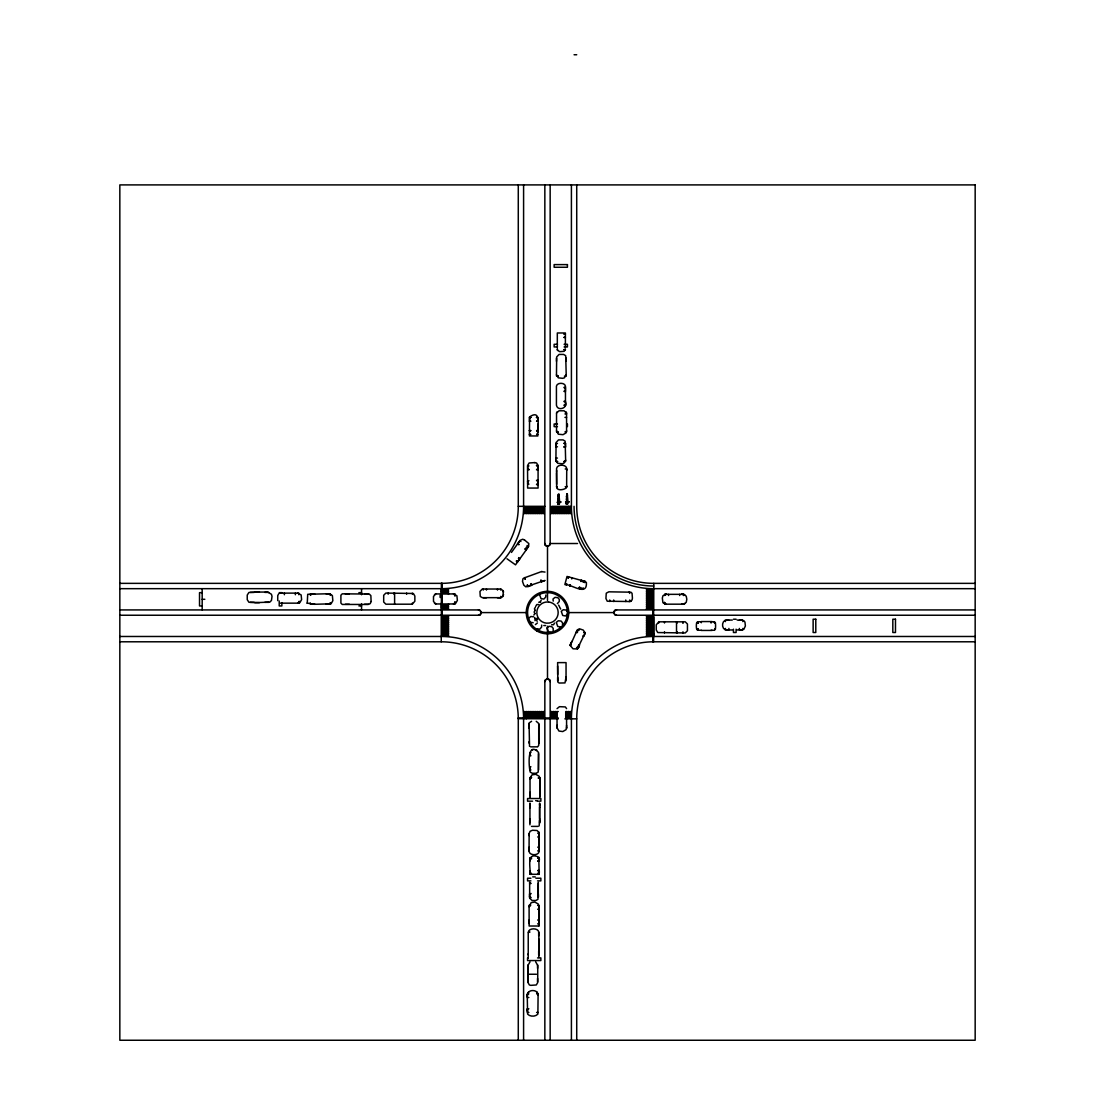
<?xml version="1.0" encoding="UTF-8"?>
<svg xmlns="http://www.w3.org/2000/svg" width="1095" height="1095" viewBox="0 0 1095 1095"><rect width="100%" height="100%" fill="white"/><g stroke="black" fill="none" stroke-linecap="round" stroke-linejoin="round"><path stroke-width="1.5" d="M307.093 603.099L314.375 604.289L331.06 603.81L332.853 600.703L332.374 595.516L329.267 593.723L307.695 594.298L307.257 603.359M330.225 602.633L330.225 604.057L326.2 604.057M528.858 1012.437L527.352 1012.437L527.352 1008.796L528.858 1008.796M527.352 996.19L527.352 995.218M527.352 994.37L528.858 993.877M528.953 484.127L527.667 483.675M527.667 481.992L527.544 469.796L529.09 469.796M527.954 978.136L527.954 968.637M528.228 954.908L528.228 953.759M529.049 850.5L529.049 849.542M529.077 743.163L529.077 741.63M529.077 728.271L529.186 722.878L531.581 721.304M529.145 850.924L529.145 847.188M529.145 835.608L529.145 834.609M529.145 833.733L529.049 851.417C529.624 855.811 538.644 855.811 539.219 851.417L538.959 832.433L537.07 830.516L532.526 830.243L530.076 831.269L529.077 833.651M529.651 897.134L529.651 896.148M529.651 894.04L530.993 893.465M529.939 822.728L529.939 821.195M529.939 807.836L529.939 803.059M529.912 769.908L529.912 768.923M537.864 432.552L537.864 424.093M529.651 882.31L529.651 898.174L532.088 900.501L535.852 900.501L537.96 899.337L538.288 882.31M538.644 769.936L538.535 752.388C526.763 740.288 528.83 767.513 530.226 772.112L532.334 773.275L536.098 773.275L538.206 772.112L538.535 755.085M538.535 754.715L538.535 753.593M538.863 957.454L538.863 939.031M529.09 920.033L529.131 926.014L538.904 926.014L538.945 905.428L537.631 905.428M538.904 908.918L538.904 907.919M538.74 743.546L538.74 727.641M538.74 725.615L538.74 724.069M537.7 850.924L539.137 850.418M539.137 849.556L539.137 847.681M539.137 836.47L539.137 835.608M539.219 846.887L539.219 836.58M539.602 823.111L539.602 807.207M539.602 805.167L539.602 803.634M539.821 798.269L539.862 777.683L538.548 778.189M539.821 781.173L539.821 780.174M556.643 484.291L556.561 473.026M556.643 472.219L556.643 470.357M557.04 726.04L557.04 725.273M557.615 674.479L557.615 666.006M565.458 405.205L565.458 386.138C564.869 382.347 557.013 382.347 556.424 386.138L556.424 405.205C557.601 411.693 568.373 408.079 565.431 401.755L564.212 401.755M566.58 719.004L566.58 728.148L566.58 725.273M565.212 486.659C570.7 487.494 556.178 493.503 556.561 486.153M566.731 470.357L566.731 469.413M711.079 621.755L711.079 622.74L711.079 621.755L714.296 621.755L714.296 622.74M528.953 480.76L527.667 480.76L527.612 488.055L538.083 488.055L538.083 465.457L536.577 462.993L534.647 462.569M539.821 781.515L539.821 792.027M530.035 795.778L530.007 777.683L531.308 778.189M529.131 923.523L529.09 905.428L530.391 905.935M697.789 623.151C695.736 618.648 696.05 633.334 697.625 628.858L698.213 628.858M557.985 503.987L558.587 502.235M566.32 503.782L566.512 502.55M566.662 495.898L566.512 496.911M567.128 495.323L567.278 494.31L566.662 495.323M544.845 1040.25L544.845 681.651C544.694 678.216 550.306 678.216 550.155 681.651L550.155 1040.25M535.017 620.687L535.154 618.634M541.696 625.094L541.56 627.148L539.739 629.201L536.824 628.708M545.857 594.996L545.721 597.035L543.886 599.088L540.985 598.595L539.534 594.475M553.112 630.501L553.249 628.448L551.743 626.627L548.951 626.313L546.925 627.941L548.376 632.061L551.278 632.554M562.474 624.93L562.611 622.891L561.105 621.07L558.327 620.755L556.287 622.371L557.738 626.491L560.654 626.983M527.639 469.796L527.598 465.457L529.118 462.993L534.976 462.569M531.499 873.509L530.021 874.303L539.151 874.303L538.808 857.166C526.093 851.308 530.596 866.829 530.117 873.974M537.659 858.138L539.151 857.672M544.845 681.651C544.708 678.229 550.292 678.229 550.155 681.651A2.655 2.655 0 0 0 547.5 678.982L547.5 633.019M558.82 503.522L558.299 503.522M565.171 350.345L565.39 349.031L564.212 351.303L559.805 351.659L557.533 350.345L557.314 349.031L557.533 350.345M578.228 647.775L578.926 646.652L577.366 648.924L585.182 632.814L583.197 630.063L579.323 628.749L576.887 630.72L570.249 645.502L573.041 648.801L577.366 648.924L577.955 648.199L576.531 647.569M566.567 430.746L566.088 432.895L563.008 434.674L558.313 434.195L556.534 430.746M530.103 857.987L530.103 860.848M530.103 870.799L530.035 873.659L531.239 873.276M697.542 630.2L697.789 628.858M530.363 777.423L530.035 779.01M538.904 906.756L538.357 904.1L534.839 902.047L531.157 902.609L529.131 906.756M566.69 486.248L566.457 487.508L566.731 486.153M527.284 995.136C527.434 988.936 538.302 989.004 538.22 995.341M570.454 644.572L570.249 645.502L571.056 642.861L570.604 644.106M557.82 504.07L558.299 502.235M558.108 504.33L558.601 502.482L559.134 503.987M559.011 504.07L559.49 502.235M559.299 504.33L559.778 502.235M566.156 503.878L566.635 502.03M566.457 504.124L566.923 502.03M567.347 503.878L567.826 502.03M567.648 504.124L568.113 502.03M566.224 374.736L564.431 377.83L562.652 378.309L558.258 377.83L556.465 374.736M565.663 460.187L563.87 463.281L562.091 463.76L557.683 463.281L555.904 460.187M566.32 584.976L566.498 583.731M568.045 577.996L568.497 576.832M566.443 585.004L566.758 583.868M568.319 577.996L568.606 576.942M569.838 585.907L570.139 584.771M572.001 577.845L571.713 578.913L572.288 577.845M569.961 585.948L570.427 584.785M578.94 588.343L579.406 587.125M580.911 581.513L581.116 580.227M579.501 587.29L579.2 588.412L582.595 589.329L582.896 588.193M581.075 581.418L581.363 580.35L584.744 581.267L584.47 582.321M582.745 589.247L583.211 588.07M584.538 582.567L584.867 581.349M566.58 727.737L566.074 729.653L562.762 731.556L558.943 731.049L557.04 727.737M503.166 595.913L503.166 590.78L500.839 589.028L482.279 589.028L479.952 591.464L480.267 596.446L482.279 597.665L500.839 597.665L502.523 596.843L503.59 594.599M557.04 708.643L559.477 706.672L565.362 706.932L566.58 708.643M571.864 641.355L570.427 644.366L571.357 644.818M576.066 632.65L577.517 629.639L578.447 630.09M577.216 632.664L577.722 631.596M577.407 647.186L577.927 646.118M558.149 431.882L556.534 431.882L556.534 413.034L559.039 410.789L564.062 410.789L566.567 413.034L566.567 431.882L564.952 431.882M278.691 593.805L277.733 595.639L277.733 600.649M454.603 595.543L454.603 593.928L435.755 593.928L433.497 596.446L433.497 601.456L435.755 603.961L454.603 603.961L454.603 602.359M526.134 549.827L528.502 546.35M556.534 413.034L557.204 411.747M506.985 558.779L515.526 564.842L520.002 558.491M535.825 606.206L536.769 604.549L538.685 604.549M535.359 607.232L534.415 608.888L535.359 610.531M535.072 610.394L534.114 612.05L535.072 613.706M540.218 601.949L541.176 600.293M533.881 615.089L534.825 613.433M537.193 618.004L536.235 619.66L537.193 621.303M554.508 623.11L553.55 624.752L551.647 624.752M539.151 825.945L539.602 820.073M528.666 991.933L527.242 995.341L527.598 1014.121C530.062 1016.844 535.4 1016.844 537.878 1014.121L538.11 993.877L536.605 993.877M511.461 552.428L520.07 540.355L522.726 539.233L524.546 539.999M518.387 558.491L519.701 558.874L517.757 561.612L516.703 560.873M525.997 547.787L526.517 547.048M517.483 562.132L516.238 561.133M743.792 629.433L745.38 625.957L744.956 622.083L743.792 620.619M557.382 603.605L559.216 601.552L559.353 599.499L557.848 597.678L555.055 597.364L553.016 598.992L553.235 601.1M567.47 613.925L565.636 615.979L562.721 615.472L561.27 611.352L563.309 609.737L566.088 610.052L567.607 611.872M529.994 961.889L527.954 965.407L527.954 982.502L529.378 984.966L530.801 985.349L536.317 984.966L537.727 982.502L537.727 965.407L535.701 961.889M528.83 618.127L530.856 616.499L533.648 616.813M535.373 624.588L537.412 622.959M537.782 746.722L538.74 745.284L538.74 740.507M725.013 620.317C721.701 622.193 721.701 627.846 725.013 629.734M566.909 498.211L566.909 501.483M434.455 594.599L435.755 593.928M541.874 571.439L524.286 577.9L522.945 578.762L522.479 581.377L523.821 585.154L525.846 586.865L544.886 580.432M544.667 580.678L541.724 581.732L541.163 580.158M742.602 629.817L737.168 629.967M531.65 750.061L532.964 749.651M666.171 594.229L662.927 595.762L662.338 598.075L662.927 602.729L666.171 604.276M412.418 604.057L414.854 601.223L414.854 596.05L413.362 593.476L385.864 593.079L383.688 595.269L383.688 602.017L385.864 604.194L411.802 604.194L412.418 603.044M658.711 621.96L656.261 624.807L656.261 629.967L657.753 632.554L685.251 632.951L687.441 630.761L687.441 624.013L685.251 621.823L659.327 621.823L658.711 622.987M683.718 604.029L686.236 602.346L686.811 599.252L686.236 596.159L683.732 594.462M629.105 601.552L632.061 600.046L632.431 598.171L632.061 593.326L630.939 592.19L608.847 591.82L606.26 593.189L605.932 598.486L607.246 601.21L629.707 601.525L629.707 600.005M682.377 604.276L684.786 603.783L681.637 604.276L683.17 604.111M541.738 571.658L545.023 572.069M297.689 603.153L299.838 602.688L301.618 599.595L301.139 594.913L297.689 593.12M453.453 603.961L455.602 603.482L457.382 600.402L456.902 595.721L453.453 593.928M500.839 596.323L501.182 597.583M441.244 591.327L443.16 591.204M651.84 633.95L653.756 633.827M259.406 592.053L248.921 592.463L247.237 595.078L247.237 599.663L248.921 602.277L259.406 602.688M574.067 54.75L576.723 54.75M564.007 333.865L565.39 333.865M564.103 334.167L565.39 334.167M564.103 337.246L565.39 337.246M564.007 337.547L565.39 337.547M557.464 344.295L554.138 344.295L554.138 346.951L557.464 346.951M564.103 344.295L567.429 344.295L567.429 346.951L564.103 346.951M564.103 349.497L565.39 349.497M564.007 349.798L565.39 349.798M558.039 375.872L556.465 375.872L556.671 356.943L559.066 354.438L563.624 354.438L565.704 355.697L566.238 375.872M556.849 376.16L558.272 376.16M564.418 376.16L565.841 376.16M564.117 387.301L565.458 387.301M564.212 387.835L565.431 387.835L565.431 390.97L564.212 390.97M564.117 391.504L565.458 391.504M564.103 401.222L565.458 401.222M564.212 404.89L565.431 404.89M564.103 405.424L565.431 405.424M564.952 413.937L566.567 413.937M529.569 417.318L530.815 417.318M536.468 417.318L537.727 417.318M529.556 417.469L530.815 417.469M536.482 417.469L537.727 417.469M564.952 417.4L566.567 417.4M530.61 417.592L529.501 417.592L529.501 421.11L530.61 421.11M536.673 417.592L537.85 417.592L537.85 421.11L536.673 421.11M529.446 421.383L530.733 421.233M536.564 421.233L537.85 421.383M557.464 423.984L554.138 423.984L554.138 426.639L557.464 426.639M529.433 430.527L530.678 430.527M536.618 430.527L537.864 430.527M529.433 430.677L530.678 430.677M536.618 430.677L537.864 430.677M529.501 430.8L530.61 430.8M536.673 430.8L537.85 430.8M556.849 432.306L558.382 432.361M529.501 434.304L530.61 434.304M536.673 434.304L537.85 434.304M529.433 434.441L530.678 434.592M536.618 434.441L537.864 434.592M563.857 443.229L565.472 443.229M557.464 443.516L555.89 443.516L555.89 446.787L557.464 446.787M564.089 443.516L565.663 443.516L565.663 446.787L564.089 446.787M563.857 447.075L565.526 447.075M555.89 458.066L557.464 458.066M557.464 461.337L555.89 461.337L556.096 442.517L558.505 439.903L563.063 439.903L565.143 441.148L565.663 461.337L564.089 461.337M556.287 461.625L557.697 461.625M563.857 461.625L565.28 461.625M536.413 465.457L538.083 465.457M528.953 465.936L527.667 465.936L527.667 469.317L528.953 469.317M536.728 465.936L538.028 465.936L538.028 469.317L536.728 469.317M565.212 468.988L566.635 468.988M536.495 469.796L538.151 469.796M536.495 480.281L538.11 480.281M536.728 480.76L538.028 480.76L538.028 484.127L536.728 484.127M536.509 484.606L538.097 484.606M119.834 583.361L441.244 583.361A77.033 77.033 0 0 0 518.277 506.328L544.845 506.328M551.784 506.328L571.412 506.328A82.344 82.344 0 0 0 653.756 588.672L975.166 588.672M577.517 543.517L550.155 543.517C550.306 546.952 544.694 546.925 544.845 543.517L544.845 184.904M576.723 184.904L576.723 506.328A77.033 77.033 0 0 0 653.756 583.361L975.166 583.361M119.834 588.672L441.244 588.672A82.344 82.344 0 0 0 523.588 506.328L523.588 184.904M442.134 589.083L448.512 589.083L448.512 590.137L442.134 590.137M442.134 591.204L448.512 591.204L448.512 592.272L442.134 592.272M254.779 592.053L267.632 592.053L271.437 594.243L272.025 596.446L271.437 600.484L269.822 602.099L254.779 602.688M629.132 591.902L629.707 593.422M250.221 592.395L254.259 592.395M264.839 592.395L268.877 592.395M202.178 592.655L199.523 592.655L199.523 605.946L202.178 605.946M279.211 592.655L281.867 592.655M358.9 592.655L361.555 592.655M279.991 593.12L298.825 593.12L298.825 594.736M442.134 593.326L448.512 593.326L448.512 594.393M314.744 593.955L310.706 593.955L310.706 595.379M326.2 593.955L330.225 593.955L330.225 595.379M345.39 594.024L349.346 594.024M364.498 594.024L368.454 594.024M441.504 597.391L440.122 597.391L440.122 595.297M483.278 597.774L486.454 597.774M497.486 597.774L500.648 597.774M202.178 599.293L204.82 599.293M538.74 602.236L540.656 602.236M250.221 602.346L254.259 602.346M264.839 602.346L268.877 602.346M665.308 602.975L664.747 604.18L683.526 604.18M279.991 603.153L298.825 603.153L298.825 601.552M310.706 604.057L314.744 604.057M345.39 604.276L349.346 604.276M364.498 604.276L368.454 604.276M442.134 605.015L448.512 605.015L448.512 603.961M358.9 605.946L361.555 605.946M442.134 606.082L448.512 606.082L448.512 607.136L442.134 607.136M442.134 608.204L448.512 608.204L448.512 609.272L442.134 609.272M119.834 609.929L478.433 609.929C481.855 609.764 481.855 615.39 478.433 615.239L119.834 615.239M975.166 609.929L616.567 609.929C613.145 609.764 613.145 615.39 616.567 615.239L975.166 615.239M527.065 612.584L481.088 612.584A2.655 2.655 0 0 1 478.433 615.239C481.841 615.363 481.841 609.792 478.433 609.929M567.935 612.584L613.912 612.584A2.655 2.655 0 0 1 616.567 609.929C613.159 609.792 613.159 615.363 616.567 615.239M652.866 615.896L646.488 615.896L646.488 616.95L652.866 616.95M652.866 618.018L646.488 618.018L646.488 619.086L652.866 619.086M537.577 619.236L535.66 619.236L534.716 617.58M733.445 619.222L736.1 619.222M726.245 620.071L732.268 620.071M737.168 620.071L742.602 620.222M652.866 620.14L646.488 620.14L646.488 621.207L652.866 621.207M728.914 620.222L725.438 620.222L725.438 621.604M739.344 620.222L742.821 620.222L742.821 621.604M701.142 621.563L712.12 621.563M652.866 622.275L646.488 622.275L646.488 623.329L652.866 623.329M698.213 623.151L697.542 621.796M652.866 624.396L646.488 624.396L646.488 625.45L652.866 625.45M543.804 625.546L545.707 625.546M652.866 626.518L646.488 626.518L646.488 627.586L652.866 627.586M652.866 628.639L646.488 628.639L646.488 629.707L652.866 629.707M726.245 629.967L732.268 629.967M698.09 630.255L701.32 630.255M711.079 630.255L714.296 630.255M701.142 630.433L712.12 630.433M652.866 630.775L646.488 630.775L646.488 631.829L652.866 631.829M652.866 632.896L646.488 632.896L646.488 633.95L652.866 633.95M652.866 635.018L646.488 635.018L646.488 636.086L652.866 636.086M119.834 636.482L441.244 636.482A82.344 82.344 0 0 1 523.588 718.84L523.588 1040.25M571.412 1040.25L571.412 718.84A82.344 82.344 0 0 1 653.756 636.482L975.166 636.482M119.834 641.793L441.244 641.793A77.033 77.033 0 0 1 518.277 718.84L518.277 1040.25M975.166 641.793L653.756 641.793A77.033 77.033 0 0 0 576.723 718.84L576.723 1040.25M558.272 711.572L557.218 711.572L557.218 717.937L558.272 717.937M518.154 717.95L550.415 717.95M518.154 718.676L558.327 718.84M564.869 718.84L576.723 718.84M530.637 746.845L537.18 746.845M530.924 752.566L529.788 752.566L529.788 755.742L530.924 755.742M530.924 766.774L529.788 766.774L529.788 769.936L530.924 769.936M531.664 777.423L530.308 777.423L532.074 774.849L535.756 774.302L539.274 776.355L539.561 777.423L538.192 777.997M532.553 801.184L527.571 801.184L527.571 798.529L540.862 798.529L540.862 801.184L537.535 801.184M531.499 826.396L538.042 826.396M537.7 833.24L539.137 833.24L539.137 836.977L537.7 836.977M537.7 847.188L539.137 847.188L539.137 850.924M530.021 857.672L531.445 857.672L531.527 858.959M538.001 857.987C539.862 857.084 539.862 861.751 538.001 860.848M537.727 861.176L539.151 861.176M537.727 870.47L539.151 870.47M538.001 870.799C540.205 869.786 539.424 875.37 537.932 873.276M539.151 873.974L537.672 873.509M532.704 876.876L535.236 876.876M530.897 878.217L527.571 878.217L527.571 880.873L530.897 880.873M535.879 878.217L540.862 878.217L540.862 880.873L537.535 880.873M529.542 882.967L530.678 882.967M529.651 883.501L530.993 883.501M530.678 893.999L529.542 893.999L529.542 897.175L530.678 897.175M529.651 897.708L530.993 897.708M529.391 905.168L530.746 905.168M537.631 909.233L538.945 909.233L538.904 919.773M537.631 920.033L538.945 920.033L538.904 926.014M537.631 923.838L538.945 923.838M529.966 932.023L528.42 932.543M537.535 957.906L540.862 957.906L540.862 960.561L527.571 960.561L527.571 957.906M529.227 974.249L536.468 974.249M528.858 997.531L527.352 997.531L527.352 993.877M536.605 1012.437L538.11 1012.437M683.17 594.393L681.637 594.229L684.786 594.708L682.377 594.229M535.633 800.65L537.111 800.869M533.183 622.74L530.281 622.247L529.036 620.235M412.322 593.203L412.418 594.243M536.235 721.304L538.74 723.494L538.74 739.057M582.773 581.869L583.621 582.102M580.35 587.509L581.199 587.741M535.482 749.651L536.783 750.061M577.763 629.584L579.091 630.186M583.813 632.458L585.127 633.115M584.292 632.896L585.223 633.348L583.772 636.359L582.841 635.908M578.653 644.613L579.583 645.064L578.133 648.076L577.202 647.624M434.469 603.29L435.755 603.961M524.286 539.808L528.817 543.558L528.611 546.432L527.242 545.461M520.905 541.532L519.838 540.793L517.894 543.531L518.948 544.283M527.229 546.035L528.283 546.788L526.339 549.539L525.285 548.787M517.511 543.859L518.852 544.817M524.82 549.047L526.161 550.005L520.057 558.532L518.743 557.588M529.528 746.379L529.077 723.494M536.796 991.933L538.179 995.136M558.601 605.097L559.545 606.753M559.764 607.438L560.722 609.094M566.512 497.185L566.895 493.749L567.47 495.268M566.512 502.838L566.662 503.837M565.896 411.734L566.567 413.034M540.779 580.227L541.313 581.705M531.253 583.649L531.773 585.127M530.911 583.827L531.472 585.401L528.077 586.619L527.516 585.045M524.833 577.544L525.395 579.118M524.532 577.818L525.053 579.296M527.147 585.113L527.667 586.591M503.166 590.78L503.577 592.08M539.821 779.01L539.506 777.423M568.757 506.328L568.88 508.244M526.12 716.924L526.243 718.84M742.821 628.434L742.821 629.817L739.344 629.817L739.344 628.434M736.1 629.187L736.1 632.499L733.445 632.499L733.445 629.187M728.914 628.434L728.914 629.817L725.438 629.817L725.438 628.434M714.693 623.151C715.87 618.456 715.87 633.553 714.693 628.858M701.32 622.74L701.32 621.755L698.09 621.755L698.09 622.74M683.526 595.529L683.526 594.339L664.747 594.339L664.747 595.529M682.965 631.788L682.965 632.951M679.68 594.339L679.68 595.529M677.189 621.823L677.189 622.987M677.189 631.788L677.189 632.951M676.518 621.823L676.518 632.951M668.58 594.339L668.58 595.529M664.528 602.25L664.555 603.947M664.487 621.823L664.487 622.987M664.487 631.788L664.487 632.951M653.756 583.361L653.756 609.929M653.756 616.868L653.756 636.482M653.605 609.669L653.605 641.93M652.88 609.669L652.88 641.93M625.751 600.005L625.751 601.525M613.706 600.005L613.706 601.525M609.751 600.005L609.751 601.525M571.412 184.904L571.412 506.328M567.812 507.218L567.812 513.596L568.88 513.596L568.88 507.218L563.569 507.218L563.569 513.596L564.623 513.596L564.623 507.218M567.429 423.984L567.429 426.639M566.635 486.659L566.731 468.482C566.156 464.088 557.136 464.088 556.561 468.482L556.643 486.659M566.745 507.218L566.745 513.596L565.691 513.596L565.691 507.218M566.238 358.065L566.238 361.323M565.964 677.463L565.964 680.967M565.39 347.224L565.39 332.976L557.314 332.976L557.314 347.224M557.629 677.463L557.629 680.967M557.04 719.004L557.04 728.148M556.465 358.065L556.465 361.323M550.155 184.904L550.155 543.517C550.292 546.911 544.721 546.939 544.845 543.517A2.655 2.655 0 0 0 547.5 546.172L547.5 592.149M547.5 592.655L547.5 600.471M547.5 626.244L547.5 632.499M544.188 717.937L544.188 711.572L543.12 711.572L543.12 717.937M542.066 717.937L542.066 711.572L540.998 711.572L540.998 717.937M539.931 717.937L539.931 711.572L538.877 711.572L538.877 717.937M539.862 792.287L539.821 796.352M539.712 804.017L539.712 807.453M539.712 818.909L539.712 822.345M539.602 803.059L539.602 818.622M538.849 724.452L538.849 727.888M538.849 739.358L538.849 742.78M538.863 955.565L538.863 932.324C538.316 927.684 528.762 927.684 528.228 932.324L528.228 958.207M538.672 932.023L538.672 935.965M538.672 951.131L538.672 955.073M538.398 893.999L538.398 897.175M538.288 882.94L538.288 894.04M538.288 895.026L538.288 897.134M537.809 717.937L537.809 711.572L536.755 711.572L536.755 717.937M537.549 964.873L537.549 968.336M537.549 978.437L537.549 981.914M535.688 717.937L535.688 711.572L534.62 711.572L534.62 717.937M533.566 717.937L533.566 711.572L532.499 711.572L532.499 717.937M531.431 717.937L531.431 711.572L530.377 711.572L530.377 717.937M529.912 752.607L529.912 754.715M530.007 792.287L530.035 798.269M529.939 803.634L529.939 806.29M529.939 807.207L529.939 824.836M529.843 804.017L529.843 807.453M529.843 818.909L529.843 822.345M529.309 717.937L529.309 711.572L528.255 711.572L528.255 717.937M528.146 964.873L528.146 968.336M528.146 978.437L528.146 981.914M527.667 480.76L527.667 484.127M527.352 1008.796L527.352 1011.109M527.188 717.937L527.188 711.572L526.12 711.572L526.12 717.937M525.066 717.937L525.066 711.572L523.999 711.572L523.999 717.937M518.277 184.904L518.277 506.328M500.648 588.918L500.648 590.054M497.486 588.918L497.486 590.054M486.454 588.918L486.454 590.054M483.278 588.918L483.278 590.054M455.082 594.27L455.082 595.789M455.082 602.113L455.082 603.632M455.014 594.256L455.014 595.789M455.014 602.113L455.014 603.646M442.12 583.224L442.12 615.486M441.394 583.224L441.394 615.486M441.244 588.672L441.244 594.708M441.244 603.167L441.244 608.286M441.244 615.239L441.244 641.793M406.642 593.079L406.642 594.243M394.611 593.079L394.611 604.194M393.94 593.079L393.94 594.243M388.164 593.079L388.164 594.243M361.555 588.672L361.555 594.749M361.555 603.851L361.555 609.929M330.512 594.051L330.512 594.927M330.512 602.907L330.512 603.961M310.241 594.079L310.241 594.927M310.241 602.907L310.241 603.934M299.25 601.306L299.25 602.839M295.363 593.12L295.363 594.736M284.358 593.12L284.358 594.736M281.867 602.62L281.867 605.946L279.211 605.946L279.211 600.963M202.178 588.672L202.178 609.929M653.756 586.017A79.689 79.689 0 0 1 574.067 506.328M557.889 500.538L559.08 501.565L558.573 498.417L557.889 500.538M682.965 621.823L682.965 622.987L682.965 621.823M529.583 416.921L529.433 435.961L537.864 435.961C536.427 430.677 542.956 407.682 529.583 416.921M566.047 676.943L564.993 682.924L559.189 683.034L557.889 682.171L557.615 662.612L566.047 662.612L566.047 676.943M558.094 499.347L558.286 501.797L559.613 501.797L558.929 493.941L558.559 497.678L559.093 494.83L558.094 494.392L558.094 499.347M566.43 499.142L566.635 501.592L567.949 501.592L567.265 493.749L566.43 499.142M558.327 496.103C559.148 499.744 558.587 491.162 558.327 496.103M586.4 582.704C587.235 596.843 571.138 583.854 564.856 584.579L567.032 576.449L585.387 581.513L586.4 582.704M371.095 601.525L370.247 603.605L368.153 604.454L342.256 604.454L340.901 603.071L340.901 595.215L342.256 593.832L369.289 594.051L370.876 595.639L371.095 601.525M664.555 594.558L666.677 594.229L664.528 594.585M630.939 601.182L629.967 601.442L630.939 601.182M548.581 602.004L545.803 602.086A10.621 10.621 0 0 0 546.419 623.151L549.197 623.069A10.621 10.621 0 0 0 548.581 602.004M975.166 184.904L119.834 184.904L119.834 1040.25L975.166 1040.25L975.166 184.904M567.429 264.607L554.138 264.607L554.138 267.262L567.429 267.262L567.429 264.607M569.195 501.784L565.622 502.071L569.195 501.784M560.859 501.989L557.287 502.263L560.859 501.989M525.039 507.218L523.971 507.218L523.971 513.596L525.039 513.596L525.039 507.218M527.16 507.218L526.106 507.218L526.106 513.596L527.16 513.596L527.16 507.218M529.282 507.218L528.228 507.218L528.228 513.596L529.282 513.596L529.282 507.218M531.417 507.218L530.35 507.218L530.35 513.596L531.417 513.596L531.417 507.218M533.539 507.218L532.471 507.218L532.471 513.596L533.539 513.596L533.539 507.218M535.66 507.218L534.606 507.218L534.606 513.596L535.66 513.596L535.66 507.218M537.782 507.218L536.728 507.218L536.728 513.596L537.782 513.596L537.782 507.218M539.917 507.218L538.849 507.218L538.849 513.596L539.917 513.596L539.917 507.218M542.039 507.218L540.971 507.218L540.971 513.596L542.039 513.596L542.039 507.218M544.16 507.218L543.106 507.218L543.106 513.596L544.16 513.596L544.16 507.218M551.88 507.218L550.812 507.218L550.812 513.596L551.88 513.596L551.88 507.218M554.002 507.218L552.934 507.218L552.934 513.596L554.002 513.596L554.002 507.218M556.123 507.218L555.069 507.218L555.069 513.596L556.123 513.596L556.123 507.218M558.245 507.218L557.191 507.218L557.191 513.596L558.245 513.596L558.245 507.218M560.38 507.218L559.312 507.218L559.312 513.596L560.38 513.596L560.38 507.218M562.501 507.218L561.434 507.218L561.434 513.596L562.501 513.596L562.501 507.218M571.001 507.218L569.934 507.218L569.934 513.596L571.001 513.596L571.001 507.218M652.866 589.055L646.488 589.055L646.488 590.123L652.866 590.123L652.866 589.055M652.866 591.177L646.488 591.177L646.488 592.244L652.866 592.244L652.866 591.177M652.866 593.312L646.488 593.312L646.488 594.366L652.866 594.366L652.866 593.312M652.866 595.434L646.488 595.434L646.488 596.488L652.866 596.488L652.866 595.434M652.866 597.555L646.488 597.555L646.488 598.623L652.866 598.623L652.866 597.555M652.866 599.677L646.488 599.677L646.488 600.744L652.866 600.744L652.866 599.677M652.866 601.812L646.488 601.812L646.488 602.866L652.866 602.866L652.866 601.812M652.866 603.934L646.488 603.934L646.488 604.987L652.866 604.987L652.866 603.934M652.866 606.055L646.488 606.055L646.488 607.123L652.866 607.123L652.866 606.055M652.866 608.177L646.488 608.177L646.488 609.244L652.866 609.244L652.866 608.177M448.512 615.91L442.134 615.91L442.134 616.978L448.512 616.978L448.512 615.91M448.512 618.045L442.134 618.045L442.134 619.099L448.512 619.099L448.512 618.045M815.789 619.222L813.133 619.222L813.133 632.499L815.789 632.499L815.789 619.222M895.477 619.222L892.822 619.222L892.822 632.499L895.477 632.499L895.477 619.222M448.512 620.167L442.134 620.167L442.134 621.235L448.512 621.235L448.512 620.167M448.512 622.288L442.134 622.288L442.134 623.356L448.512 623.356L448.512 622.288M448.512 624.424L442.134 624.424L442.134 625.478L448.512 625.478L448.512 624.424M448.512 626.545L442.134 626.545L442.134 627.599L448.512 627.599L448.512 626.545M448.512 628.667L442.134 628.667L442.134 629.734L448.512 629.734L448.512 628.667M448.512 630.788L442.134 630.788L442.134 631.856L448.512 631.856L448.512 630.788M448.512 632.924L442.134 632.924L442.134 633.978L448.512 633.978L448.512 632.924M448.512 635.045L442.134 635.045L442.134 636.099L448.512 636.099L448.512 635.045M551.894 711.572L550.84 711.572L550.84 717.937L551.894 717.937L551.894 711.572M554.029 711.572L552.961 711.572L552.961 717.937L554.029 717.937L554.029 711.572M556.15 711.572L555.083 711.572L555.083 717.937L556.15 717.937L556.15 711.572M566.772 711.572L565.718 711.572L565.718 717.937L566.772 717.937L566.772 711.572M568.894 711.572L567.84 711.572L567.84 717.937L568.894 717.937L568.894 711.572M571.029 711.572L569.961 711.572L569.961 717.937L571.029 717.937L571.029 711.572M556.698 486.782L556.821 487.508L556.698 486.782M539.192 833.651L538.959 832.392L539.192 833.651M536.879 630.98A21.257 21.257 0 0 0 568.757 612.584A21.257 21.257 0 0 0 536.879 594.174A21.257 21.257 0 0 0 536.879 630.98M537.535 629.83A19.929 19.929 0 0 0 567.429 612.584A19.929 19.929 0 0 0 537.535 595.324A19.929 19.929 0 0 0 537.535 629.83"/></g></svg>
